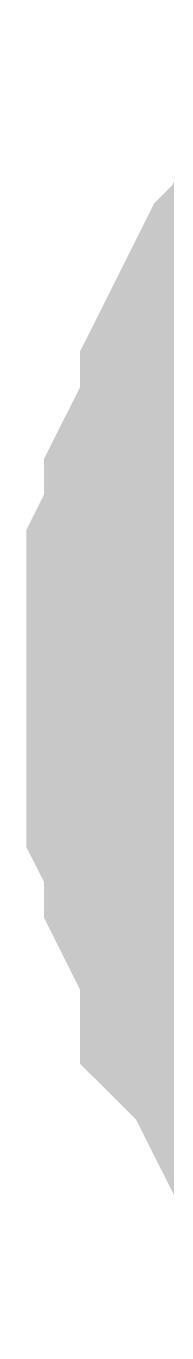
# Model space of a CAD drawing. Header units: inches. Extents: x 0 to 569, y 0 to 432.
# Drawn here: x 52.684 to 52.782, y 118.925 to 119.832 of the extents above; entities that cross this region are included whole.
import ezdxf

# ---------------------------------------------------------------- set-up
doc = ezdxf.new("R2010")
doc.units = ezdxf.units.IN
doc.layers.add('Sheet', color=255, linetype='Continuous')

msp = doc.modelspace()

# ---------------------------------------------------------------- linework, layer by layer
at = {"layer": 'Sheet'}
for points in [[(52.83398, 119.37256, 0.29972, 0.29972, 0), (52.83398, 119.39736, 0.29972, 0.29972, 0), (52.83398, 119.42217, 0.29972, 0.29972, 0), (52.83398, 119.44697, 0.29972, 0.29972, 0), (52.84639, 119.47178, 0.29972, 0.29972, 0), (52.84639, 119.49658, 0.29972, 0.29972, 0), (52.85879, 119.52139, 0.29972, 0.29972, 0), (52.87119, 119.54619, 0.29972, 0.29972, 0), (52.87119, 119.571, 0.29972, 0.29972, 0), (52.88359, 119.5958, 0.29972, 0.29972, 0), (52.896, 119.62061, 0.29972, 0.29972, 0), (52.9084, 119.63301, 0.29972, 0.29972, 0), (52.9208, 119.65781, 0.29972, 0.29972, 0), (52.9332, 119.68262, 0.29972, 0.29972, 0)], [(52.83398, 119.37256, 0.29972, 0.29972, 0), (52.83398, 119.39736, 0.29972, 0.29972, 0), (52.83398, 119.42217, 0.29972, 0.29972, 0), (52.83398, 119.44697, 0.29972, 0.29972, 0), (52.84639, 119.47178, 0.29972, 0.29972, 0), (52.84639, 119.49658, 0.29972, 0.29972, 0), (52.85879, 119.52139, 0.29972, 0.29972, 0), (52.87119, 119.54619, 0.29972, 0.29972, 0), (52.87119, 119.571, 0.29972, 0.29972, 0), (52.88359, 119.5958, 0.29972, 0.29972, 0), (52.896, 119.62061, 0.29972, 0.29972, 0), (52.9084, 119.63301, 0.29972, 0.29972, 0), (52.9208, 119.65781, 0.29972, 0.29972, 0), (52.9332, 119.68262, 0.29972, 0.29972, 0)], [(52.83398, 119.37256, 0.29972, 0.29972, 0), (52.83398, 119.39736, 0.29972, 0.29972, 0), (52.83398, 119.42217, 0.29972, 0.29972, 0), (52.83398, 119.44697, 0.29972, 0.29972, 0), (52.84639, 119.47178, 0.29972, 0.29972, 0), (52.84639, 119.49658, 0.29972, 0.29972, 0), (52.85879, 119.52139, 0.29972, 0.29972, 0), (52.87119, 119.54619, 0.29972, 0.29972, 0), (52.87119, 119.571, 0.29972, 0.29972, 0), (52.88359, 119.5958, 0.29972, 0.29972, 0), (52.896, 119.62061, 0.29972, 0.29972, 0), (52.9084, 119.63301, 0.29972, 0.29972, 0), (52.9208, 119.65781, 0.29972, 0.29972, 0), (52.9332, 119.68262, 0.29972, 0.29972, 0)], [(52.83398, 119.37256, 0.29972, 0.29972, 0), (52.83398, 119.39736, 0.29972, 0.29972, 0), (52.83398, 119.42217, 0.29972, 0.29972, 0), (52.83398, 119.44697, 0.29972, 0.29972, 0), (52.84639, 119.47178, 0.29972, 0.29972, 0), (52.84639, 119.49658, 0.29972, 0.29972, 0), (52.85879, 119.52139, 0.29972, 0.29972, 0), (52.87119, 119.54619, 0.29972, 0.29972, 0), (52.87119, 119.571, 0.29972, 0.29972, 0), (52.88359, 119.5958, 0.29972, 0.29972, 0), (52.896, 119.62061, 0.29972, 0.29972, 0), (52.9084, 119.63301, 0.29972, 0.29972, 0), (52.9208, 119.65781, 0.29972, 0.29972, 0), (52.9332, 119.68262, 0.29972, 0.29972, 0)], [(52.83398, 119.37256, 0.29972, 0.29972, 0), (52.83398, 119.39736, 0.29972, 0.29972, 0), (52.83398, 119.42217, 0.29972, 0.29972, 0), (52.83398, 119.44697, 0.29972, 0.29972, 0), (52.84639, 119.47178, 0.29972, 0.29972, 0), (52.84639, 119.49658, 0.29972, 0.29972, 0), (52.85879, 119.52139, 0.29972, 0.29972, 0), (52.87119, 119.54619, 0.29972, 0.29972, 0), (52.87119, 119.571, 0.29972, 0.29972, 0), (52.88359, 119.5958, 0.29972, 0.29972, 0), (52.896, 119.62061, 0.29972, 0.29972, 0), (52.9084, 119.63301, 0.29972, 0.29972, 0), (52.9208, 119.65781, 0.29972, 0.29972, 0), (52.9332, 119.68262, 0.29972, 0.29972, 0)], [(52.83398, 119.37256, 0.29972, 0.29972, 0), (52.83398, 119.39736, 0.29972, 0.29972, 0), (52.83398, 119.42217, 0.29972, 0.29972, 0), (52.83398, 119.44697, 0.29972, 0.29972, 0), (52.84639, 119.47178, 0.29972, 0.29972, 0), (52.84639, 119.49658, 0.29972, 0.29972, 0), (52.85879, 119.52139, 0.29972, 0.29972, 0), (52.87119, 119.54619, 0.29972, 0.29972, 0), (52.87119, 119.571, 0.29972, 0.29972, 0), (52.88359, 119.5958, 0.29972, 0.29972, 0), (52.896, 119.62061, 0.29972, 0.29972, 0), (52.9084, 119.63301, 0.29972, 0.29972, 0), (52.9208, 119.65781, 0.29972, 0.29972, 0), (52.9332, 119.68262, 0.29972, 0.29972, 0)], [(52.83398, 119.37256, 0.29972, 0.29972, 0), (52.83398, 119.39736, 0.29972, 0.29972, 0), (52.83398, 119.42217, 0.29972, 0.29972, 0), (52.83398, 119.44697, 0.29972, 0.29972, 0), (52.84639, 119.47178, 0.29972, 0.29972, 0), (52.84639, 119.49658, 0.29972, 0.29972, 0), (52.85879, 119.52139, 0.29972, 0.29972, 0), (52.87119, 119.54619, 0.29972, 0.29972, 0), (52.87119, 119.571, 0.29972, 0.29972, 0), (52.88359, 119.5958, 0.29972, 0.29972, 0), (52.896, 119.62061, 0.29972, 0.29972, 0), (52.9084, 119.63301, 0.29972, 0.29972, 0), (52.9208, 119.65781, 0.29972, 0.29972, 0), (52.9332, 119.68262, 0.29972, 0.29972, 0)], [(52.9332, 119.0749, 0.29972, 0.29972, 0), (52.9208, 119.0873, 0.29972, 0.29972, 0), (52.9084, 119.11211, 0.29972, 0.29972, 0), (52.896, 119.13691, 0.29972, 0.29972, 0), (52.88359, 119.16172, 0.29972, 0.29972, 0), (52.87119, 119.17412, 0.29972, 0.29972, 0), (52.87119, 119.19893, 0.29972, 0.29972, 0), (52.85879, 119.22373, 0.29972, 0.29972, 0), (52.84639, 119.24854, 0.29972, 0.29972, 0), (52.84639, 119.27334, 0.29972, 0.29972, 0), (52.83398, 119.29814, 0.29972, 0.29972, 0), (52.83398, 119.32295, 0.29972, 0.29972, 0), (52.83398, 119.34775, 0.29972, 0.29972, 0), (52.83398, 119.37256, 0.29972, 0.29972, 0)], [(52.83398, 119.37256, 0.29972, 0.29972, 0), (52.83398, 119.37256, 0.29972, 0.29972, 0)], [(52.9332, 119.0749, 0.29972, 0.29972, 0), (52.9208, 119.0873, 0.29972, 0.29972, 0), (52.9084, 119.11211, 0.29972, 0.29972, 0), (52.896, 119.13691, 0.29972, 0.29972, 0), (52.88359, 119.16172, 0.29972, 0.29972, 0), (52.87119, 119.17412, 0.29972, 0.29972, 0), (52.87119, 119.19893, 0.29972, 0.29972, 0), (52.85879, 119.22373, 0.29972, 0.29972, 0), (52.84639, 119.24854, 0.29972, 0.29972, 0), (52.84639, 119.27334, 0.29972, 0.29972, 0), (52.83398, 119.29814, 0.29972, 0.29972, 0), (52.83398, 119.32295, 0.29972, 0.29972, 0), (52.83398, 119.34775, 0.29972, 0.29972, 0), (52.83398, 119.37256, 0.29972, 0.29972, 0)], [(52.83398, 119.37256, 0.29972, 0.29972, 0), (52.83398, 119.37256, 0.29972, 0.29972, 0)], [(52.9332, 119.0749, 0.29972, 0.29972, 0), (52.9208, 119.0873, 0.29972, 0.29972, 0), (52.9084, 119.11211, 0.29972, 0.29972, 0), (52.896, 119.13691, 0.29972, 0.29972, 0), (52.88359, 119.16172, 0.29972, 0.29972, 0), (52.87119, 119.17412, 0.29972, 0.29972, 0), (52.87119, 119.19893, 0.29972, 0.29972, 0), (52.85879, 119.22373, 0.29972, 0.29972, 0), (52.84639, 119.24854, 0.29972, 0.29972, 0), (52.84639, 119.27334, 0.29972, 0.29972, 0), (52.83398, 119.29814, 0.29972, 0.29972, 0), (52.83398, 119.32295, 0.29972, 0.29972, 0), (52.83398, 119.34775, 0.29972, 0.29972, 0), (52.83398, 119.37256, 0.29972, 0.29972, 0)], [(52.83398, 119.37256, 0.29972, 0.29972, 0), (52.83398, 119.37256, 0.29972, 0.29972, 0)], [(52.9332, 119.0749, 0.29972, 0.29972, 0), (52.9208, 119.0873, 0.29972, 0.29972, 0), (52.9084, 119.11211, 0.29972, 0.29972, 0), (52.896, 119.13691, 0.29972, 0.29972, 0), (52.88359, 119.16172, 0.29972, 0.29972, 0), (52.87119, 119.17412, 0.29972, 0.29972, 0), (52.87119, 119.19893, 0.29972, 0.29972, 0), (52.85879, 119.22373, 0.29972, 0.29972, 0), (52.84639, 119.24854, 0.29972, 0.29972, 0), (52.84639, 119.27334, 0.29972, 0.29972, 0), (52.83398, 119.29814, 0.29972, 0.29972, 0), (52.83398, 119.32295, 0.29972, 0.29972, 0), (52.83398, 119.34775, 0.29972, 0.29972, 0), (52.83398, 119.37256, 0.29972, 0.29972, 0)], [(52.83398, 119.37256, 0.29972, 0.29972, 0), (52.83398, 119.37256, 0.29972, 0.29972, 0)], [(52.9332, 119.0749, 0.29972, 0.29972, 0), (52.9208, 119.0873, 0.29972, 0.29972, 0), (52.9084, 119.11211, 0.29972, 0.29972, 0), (52.896, 119.13691, 0.29972, 0.29972, 0), (52.88359, 119.16172, 0.29972, 0.29972, 0), (52.87119, 119.17412, 0.29972, 0.29972, 0), (52.87119, 119.19893, 0.29972, 0.29972, 0), (52.85879, 119.22373, 0.29972, 0.29972, 0), (52.84639, 119.24854, 0.29972, 0.29972, 0), (52.84639, 119.27334, 0.29972, 0.29972, 0), (52.83398, 119.29814, 0.29972, 0.29972, 0), (52.83398, 119.32295, 0.29972, 0.29972, 0), (52.83398, 119.34775, 0.29972, 0.29972, 0), (52.83398, 119.37256, 0.29972, 0.29972, 0)], [(52.83398, 119.37256, 0.29972, 0.29972, 0), (52.83398, 119.37256, 0.29972, 0.29972, 0)], [(52.9332, 119.0749, 0.29972, 0.29972, 0), (52.9208, 119.0873, 0.29972, 0.29972, 0), (52.9084, 119.11211, 0.29972, 0.29972, 0), (52.896, 119.13691, 0.29972, 0.29972, 0), (52.88359, 119.16172, 0.29972, 0.29972, 0), (52.87119, 119.17412, 0.29972, 0.29972, 0), (52.87119, 119.19893, 0.29972, 0.29972, 0), (52.85879, 119.22373, 0.29972, 0.29972, 0), (52.84639, 119.24854, 0.29972, 0.29972, 0), (52.84639, 119.27334, 0.29972, 0.29972, 0), (52.83398, 119.29814, 0.29972, 0.29972, 0), (52.83398, 119.32295, 0.29972, 0.29972, 0), (52.83398, 119.34775, 0.29972, 0.29972, 0), (52.83398, 119.37256, 0.29972, 0.29972, 0)], [(52.83398, 119.37256, 0.29972, 0.29972, 0), (52.83398, 119.37256, 0.29972, 0.29972, 0)], [(52.9332, 119.0749, 0.29972, 0.29972, 0), (52.9208, 119.0873, 0.29972, 0.29972, 0), (52.9084, 119.11211, 0.29972, 0.29972, 0), (52.896, 119.13691, 0.29972, 0.29972, 0), (52.88359, 119.16172, 0.29972, 0.29972, 0), (52.87119, 119.17412, 0.29972, 0.29972, 0), (52.87119, 119.19893, 0.29972, 0.29972, 0), (52.85879, 119.22373, 0.29972, 0.29972, 0), (52.84639, 119.24854, 0.29972, 0.29972, 0), (52.84639, 119.27334, 0.29972, 0.29972, 0), (52.83398, 119.29814, 0.29972, 0.29972, 0), (52.83398, 119.32295, 0.29972, 0.29972, 0), (52.83398, 119.34775, 0.29972, 0.29972, 0), (52.83398, 119.37256, 0.29972, 0.29972, 0)], [(52.83398, 119.37256, 0.29972, 0.29972, 0), (52.83398, 119.37256, 0.29972, 0.29972, 0)]]:
    msp.add_lwpolyline(points, format="xyseb", dxfattribs=at)

doc.saveas('drawing.dxf')
